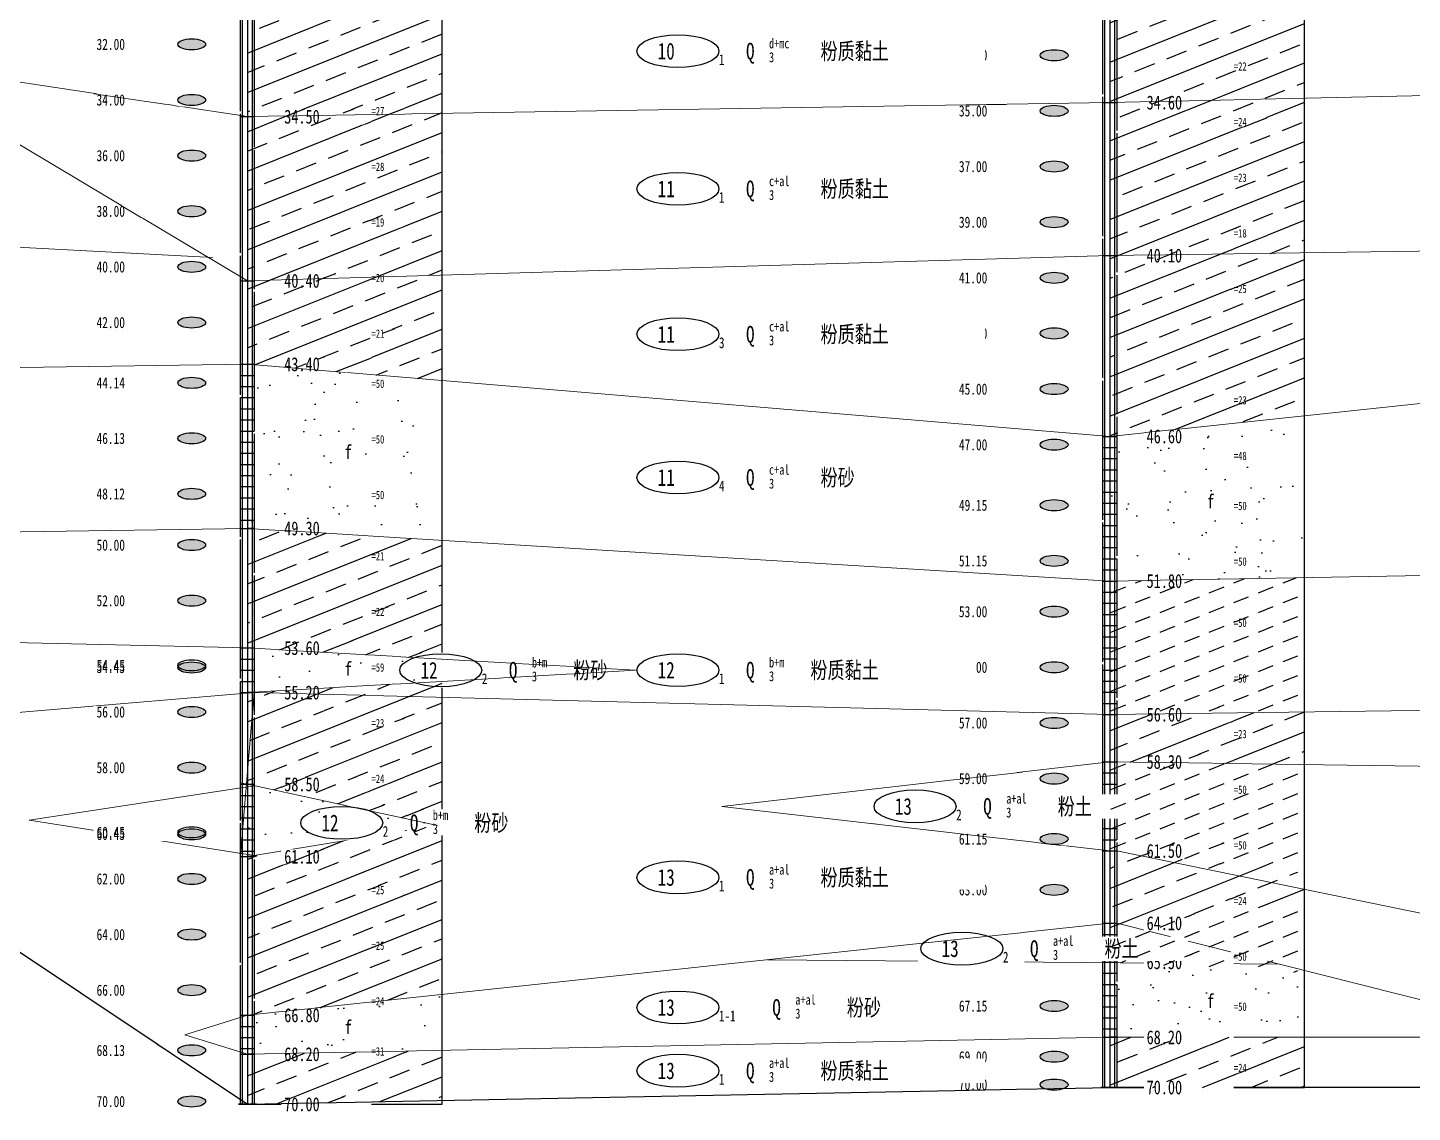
# Model space of a CAD drawing. Header units: millimetres. Extents: x 946 to 3601, y 223 to 2569.
# Drawn here: x 1884.39 to 1934.16, y 526.51 to 565.49 of the extents above; entities that cross this region are included whole.
import ezdxf

# ---------------------------------------------------------------- set-up
doc = ezdxf.new("R2010")
doc.units = ezdxf.units.MM
doc.linetypes.add('sx', pattern=[10, 5, 0, 5, 0])
for name, color, linetype in [('dz-temp', 4, 'Continuous'), ('GiCAD_PouMian', 7, 'Continuous'), ('GICAD_QUYANG', 7, 'Continuous'), ('地质-地层符号', 3, 'Continuous'), ('地质-填充花纹', 8, 'Continuous'), ('地质-标贯', 7, 'Continuous'), ('地质-钻孔', 7, 'Continuous')]:
    doc.layers.add(name, color=color, linetype=linetype)
doc.layers.add('地质-地层线', color=7, linetype='Continuous', lineweight=15)
doc.layers.add('地质-文字', color=7, linetype='Continuous', lineweight=15)
doc.styles.add('LZ_FONTS_FS', font='', dxfattribs={"width": 0.7})
doc.styles.add('叠加符号', font='', dxfattribs={"width": 0.7, "height": 2.5})
doc.styles.add('地层编号', font='', dxfattribs={"width": 0.7, "height": 3})
doc.styles.add('层底标注', font='', dxfattribs={"width": 0.7, "height": 2.5})
doc.styles.add('岩土名称', font='', dxfattribs={"width": 0.7, "height": 3})
doc.styles.add('时代', font='', dxfattribs={"width": 0.7, "height": 3})
doc.styles.add('标贯动探', font='', dxfattribs={"width": 0.7, "height": 1.5})
doc.styles.get('LZ_FONTS_FS').set_extended_font_data('仿宋_GB2312')
doc.styles.get('叠加符号').set_extended_font_data('仿宋_GB2312')
doc.styles.get('地层编号').set_extended_font_data('仿宋_GB2312')
doc.styles.get('层底标注').set_extended_font_data('仿宋_GB2312')
doc.styles.get('岩土名称').set_extended_font_data('仿宋_GB2312')
doc.styles.get('时代').set_extended_font_data('仿宋_GB2312')
doc.styles.get('标贯动探').set_extended_font_data('仿宋_GB2312')
pattern_1 = [(21.80141, (0, 0), (-1.7677652, 0.7071061), []), (21.80141, (1.75, 0), (-1.7677652, 0.7071061), [0.76157655, -0.47598506])]
pattern_2 = [(17.062863, (0, 0), (2.79036967, 1.248899855), [-5.9751498, 0, -4.4813624, 0, -4.4813624, 0]), (3.01447, (0, 0), (7.2145321, 1.8094251), [-2.978456, 0, -7.7439854, 0, -1.7870735, 0]), (345.966575, (-5.3654, 0), (11.07338644, -1.5019982), [-1.573447, 0, -6.293788, 0, -7.3427527, 0]), (17.06286, (0, 0), (-2.941879, 3.021541), [-3.983433, 0, -4.9792915, 0, -4.481362, 0]), (3.01447, (0, 0), (4.858372, 4.093388), [-3.574147, 0, -5.3612206, 0, -1.7870735, 0]), (345.7037, (-5.3654, 0), (5.2409553, 1.250378), [-2.088827, 0, -6.788688, 0, -10.444135, 0]), (339.87047, (-5.3654, 0), (6.9800505, 1.196567), [-0.9422907, 0, -3.769163, 0, -3.769163, 0]), (17.06286, (0, 0), (6.5425438, 3.7545058), [-1.4937875, 0, -1.4937875, 0, -4.4813624, 0]), (3.01447, (0, 0), (2.716851, 3.980613), [-3.574147, 0, -7.743985, 0, -1.7870735, 0]), (345.7037, (-5.3654, 0), (15.682466, 1.374167), [-6.266481, 0, -2.611034, 0, -2.611034, 0]), (339.87047, (-5.3654, 0), (230427.237503, -84451.983463), [-1.187286, 0, -9.894053, 0, -0.942291, 0])]
pattern_3 = [(21.80141, (0, 0), (-0.88388348, 0.3535534), [0.57118298, -0.38078866])]

# ---------------------------------------------------------------- blocks, each defined once
blk = doc.blocks.new('WipeoutBlock')
at = {"color": 7}
blk.add_wipeout([(0, 0), (0, 1), (1, 1), (1, 0)], dxfattribs=at)
blk = doc.blocks.new('gkqy_yuan.dwg不标1')
at = {"layer": 'GiCAD_PouMian'}
h = blk.add_hatch(color=7, dxfattribs=at)
edge = h.paths.add_edge_path()
edge.add_arc((0, 0), 1, 0, 360)
at = {"layer": 'GICAD_QUYANG', "color": 7}
blk.add_circle((0, 0), 1, dxfattribs=at)
blk = doc.blocks.new('gkqy_rao.dwg不标1')
at = {"layer": 'GICAD_QUYANG', "color": 7}
blk.add_circle((0, 0), 1, dxfattribs=at)

msp = doc.modelspace()

# ---------------------------------------------------------------- linework, layer by layer
at = {"layer": 'dz-temp', "color": 7, "linetype": 'Continuous'}
for p, q in [((1892.288, 598.834), (1892.288, 526.796)), ((1899.288, 526.796), (1899.288, 598.834)), ((1923.288, 598.834), (1923.288, 527.403)), ((1930.288, 527.403), (1930.288, 598.834)), ((1923.288, 527.403), (1930.288, 527.403)), ((1892.288, 526.796), (1899.288, 526.796))]:
    msp.add_line(p, q, dxfattribs=at)
at = {"layer": 'dz-temp', "color": 7}
msp.add_line((1935.788, 527.403), (1923.288, 527.403), dxfattribs=at)
at = {"layer": '地质-地层线', "color": 7}
for p, q in [((1874.288, 543.625), (1892.288, 543.196)), ((1874.038, 540.042), (1892.538, 541.596)), ((1892.038, 535.756), (1892.538, 541.596)), ((1892.038, 541.545), (1892.288, 541.596)), ((1892.538, 538.242), (1884.445, 537.003)), ((1892.288, 538.296), (1892.038, 538.347)), ((1884.445, 537.003), (1892.538, 535.737)), ((1892.538, 535.737), (1899.119, 536.821)), ((1923.538, 533.303), (1936.056, 530.144)), ((1910.983, 531.99), (1929.387, 531.827)), ((1890.044, 529.296), (1892.288, 529.996)), ((1935.788, 529.203), (1923.288, 529.203))]:
    msp.add_line(p, q, dxfattribs=at)
at = {"layer": '地质-钻孔', "color": 7, "linetype": 'sx'}
for p, q in [((1923.038, 527.403), (1923.038, 597.403)), ((1923.538, 597.403), (1923.538, 527.403)), ((1892.038, 526.796), (1892.038, 596.796)), ((1892.538, 596.796), (1892.538, 526.796)), ((1923.613, 527.403), (1922.963, 527.403)), ((1922.963, 527.403), (1923.038, 527.403)), ((1923.538, 527.403), (1923.613, 527.403)), ((1892.613, 526.796), (1891.963, 526.796)), ((1891.963, 526.796), (1892.038, 526.796)), ((1892.538, 526.796), (1892.613, 526.796))]:
    msp.add_line(p, q, dxfattribs=at)
at = {"layer": '地质-钻孔', "color": 7, "linetype": 'Continuous'}
for p, q in [((1923.114, 527.403), (1923.114, 597.433)), ((1923.463, 597.433), (1923.463, 527.403)), ((1892.114, 526.796), (1892.114, 596.826)), ((1892.463, 596.826), (1892.463, 526.796)), ((1923.038, 562.803), (1923.538, 562.803)), ((1923.038, 562.803), (1923.538, 562.803)), ((1892.038, 562.296), (1892.538, 562.296)), ((1892.038, 562.296), (1892.538, 562.296)), ((1923.038, 557.303), (1923.538, 557.303)), ((1923.038, 557.303), (1923.538, 557.303)), ((1892.038, 556.396), (1892.538, 556.396)), ((1892.038, 556.396), (1892.538, 556.396)), ((1892.038, 553.396), (1892.538, 553.396)), ((1892.038, 553.396), (1892.538, 553.396)), ((1892.038, 553.396), (1892.538, 553.396)), ((1892.038, 552.996), (1892.538, 552.996)), ((1892.038, 552.596), (1892.538, 552.596)), ((1892.038, 552.196), (1892.538, 552.196)), ((1892.038, 551.796), (1892.538, 551.796)), ((1892.038, 551.396), (1892.538, 551.396)), ((1892.038, 550.996), (1892.538, 550.996)), ((1892.038, 550.596), (1892.538, 550.596)), ((1923.038, 550.803), (1923.538, 550.803)), ((1923.038, 550.803), (1923.538, 550.803)), ((1923.038, 550.803), (1923.538, 550.803)), ((1892.038, 550.196), (1892.538, 550.196)), ((1923.038, 550.403), (1923.538, 550.403)), ((1923.038, 550.003), (1923.538, 550.003)), ((1892.038, 549.796), (1892.538, 549.796)), ((1923.038, 549.603), (1923.538, 549.603)), ((1892.038, 549.396), (1892.538, 549.396)), ((1892.038, 548.996), (1892.538, 548.996)), ((1923.038, 549.203), (1923.538, 549.203)), ((1892.038, 548.596), (1892.538, 548.596)), ((1923.038, 548.803), (1923.538, 548.803)), ((1892.038, 548.196), (1892.538, 548.196)), ((1923.038, 548.403), (1923.538, 548.403)), ((1923.038, 548.003), (1923.538, 548.003)), ((1892.038, 547.796), (1892.538, 547.796)), ((1923.038, 547.603), (1923.538, 547.603)), ((1892.038, 547.496), (1892.538, 547.496)), ((1892.038, 547.496), (1892.538, 547.496)), ((1892.038, 547.496), (1892.538, 547.496)), ((1892.538, 547.496), (1892.288, 547.496)), ((1892.288, 547.496), (1892.288, 543.196)), ((1923.038, 547.203), (1923.538, 547.203)), ((1923.038, 546.803), (1923.538, 546.803)), ((1923.038, 546.403), (1923.538, 546.403)), ((1923.038, 546.003), (1923.538, 546.003)), ((1923.038, 545.603), (1923.538, 545.603)), ((1923.038, 545.603), (1923.538, 545.603)), ((1923.038, 545.603), (1923.538, 545.603)), ((1923.038, 545.203), (1923.538, 545.203)), ((1923.038, 544.803), (1923.538, 544.803)), ((1923.038, 544.403), (1923.538, 544.403)), ((1923.038, 544.003), (1923.538, 544.003)), ((1923.038, 543.603), (1923.538, 543.603)), ((1892.038, 543.196), (1892.538, 543.196)), ((1892.038, 543.196), (1892.538, 543.196)), ((1892.038, 543.196), (1892.538, 543.196)), ((1923.038, 543.203), (1923.538, 543.203)), ((1892.038, 542.796), (1892.538, 542.796)), ((1923.038, 542.803), (1923.538, 542.803)), ((1892.038, 542.396), (1892.538, 542.396)), ((1923.038, 542.403), (1923.538, 542.403)), ((1892.038, 541.996), (1892.538, 541.996)), ((1892.038, 541.596), (1892.538, 541.596)), ((1892.038, 541.596), (1892.538, 541.596)), ((1892.038, 541.596), (1892.538, 541.596)), ((1892.538, 541.596), (1892.288, 541.596)), ((1892.288, 541.596), (1892.288, 538.296)), ((1923.038, 542.003), (1923.538, 542.003)), ((1923.038, 541.603), (1923.538, 541.603)), ((1923.038, 541.203), (1923.538, 541.203)), ((1923.038, 540.803), (1923.538, 540.803)), ((1923.038, 540.803), (1923.538, 540.803)), ((1923.038, 539.103), (1923.538, 539.103)), ((1923.038, 539.103), (1923.538, 539.103)), ((1923.038, 539.103), (1923.538, 539.103)), ((1923.038, 538.703), (1923.538, 538.703)), ((1892.038, 538.296), (1892.538, 538.296)), ((1892.038, 538.296), (1892.538, 538.296)), ((1892.038, 538.296), (1892.538, 538.296)), ((1923.038, 538.303), (1923.538, 538.303)), ((1892.038, 537.896), (1892.538, 537.896)), ((1923.038, 537.903), (1923.538, 537.903)), ((1892.038, 537.496), (1892.538, 537.496)), ((1892.038, 537.096), (1892.538, 537.096)), ((1923.038, 537.503), (1923.538, 537.503)), ((1923.038, 537.103), (1923.538, 537.103)), ((1892.038, 536.696), (1892.538, 536.696)), ((1923.038, 536.703), (1923.538, 536.703)), ((1892.038, 536.296), (1892.538, 536.296)), ((1923.038, 536.303), (1923.538, 536.303)), ((1892.038, 535.896), (1892.538, 535.896)), ((1892.038, 535.696), (1892.538, 535.696)), ((1892.038, 535.696), (1892.538, 535.696)), ((1892.038, 535.696), (1892.538, 535.696)), ((1892.538, 535.696), (1892.288, 535.696)), ((1892.288, 535.696), (1892.288, 529.996)), ((1923.038, 535.903), (1923.538, 535.903)), ((1923.038, 535.903), (1923.538, 535.903)), ((1923.038, 533.303), (1923.538, 533.303)), ((1923.038, 533.303), (1923.538, 533.303)), ((1923.038, 533.303), (1923.538, 533.303)), ((1923.038, 532.903), (1923.538, 532.903)), ((1923.038, 532.503), (1923.538, 532.503)), ((1923.038, 532.103), (1923.538, 532.103)), ((1923.038, 531.903), (1923.538, 531.903)), ((1923.038, 531.903), (1923.538, 531.903)), ((1923.038, 531.903), (1923.538, 531.903)), ((1923.038, 531.503), (1923.538, 531.503)), ((1923.038, 531.103), (1923.538, 531.103)), ((1923.038, 530.703), (1923.538, 530.703)), ((1923.038, 530.303), (1923.538, 530.303)), ((1892.038, 529.996), (1892.538, 529.996)), ((1892.038, 529.996), (1892.538, 529.996)), ((1892.038, 529.996), (1892.538, 529.996)), ((1892.038, 529.596), (1892.538, 529.596)), ((1923.038, 529.903), (1923.538, 529.903)), ((1892.038, 529.196), (1892.538, 529.196)), ((1923.038, 529.503), (1923.538, 529.503)), ((1923.038, 529.203), (1923.538, 529.203)), ((1923.038, 529.203), (1923.538, 529.203)), ((1923.038, 529.203), (1923.538, 529.203)), ((1923.538, 529.203), (1923.288, 529.203)), ((1923.288, 529.203), (1923.288, 527.403)), ((1892.038, 528.796), (1892.538, 528.796)), ((1892.038, 528.596), (1892.538, 528.596)), ((1892.038, 528.596), (1892.538, 528.596)), ((1892.038, 528.596), (1892.538, 528.596)), ((1892.538, 528.596), (1892.288, 528.596)), ((1892.288, 528.596), (1892.288, 526.796)), ((1923.038, 527.403), (1923.538, 527.403)), ((1923.463, 527.403), (1923.114, 527.403)), ((1892.038, 526.796), (1892.538, 526.796)), ((1892.463, 526.796), (1892.114, 526.796))]:
    msp.add_line(p, q, dxfattribs=at)

# ---------------------------------------------------------------- block references
at = {"linetype": 'Continuous'}
for p, xscale, yscale in [((1886.766, 564.656), 2.621621580381725, 0.4605405405405509), ((1889.688, 564.656, 0), 1.200000009999894, 0.4800000039999577), ((1906.188, 564.019), 3.827567547823446, 1.261189183291645), ((1917.766, 564.263), 2.621621580381725, 0.4605405405405509), ((1920.688, 564.263, 0), 1.200000009999894, 0.4800000039999577), ((1927.651, 563.913), 1.289729711171685, 0.3589189189189528), ((1886.766, 562.656), 2.621621580381725, 0.4605405405405509), ((1889.688, 562.656, 0), 1.200000009999894, 0.4800000039999577), ((1896.651, 562.306), 1.289729711171685, 0.3589189189189528), ((1917.766, 562.263), 2.621621580381725, 0.4605405405405509), ((1920.688, 562.263, 0), 1.200000009999894, 0.4800000039999577), ((1927.651, 561.913), 1.289729711171685, 0.3589189189189528), ((1886.766, 560.656), 2.621621580381725, 0.4605405405405509), ((1889.688, 560.656, 0), 1.200000009999894, 0.4800000039999577), ((1896.651, 560.306), 1.289729711171685, 0.3654054054054359), ((1917.766, 560.263), 2.621621580381725, 0.4605405405405509), ((1920.688, 560.263, 0), 1.200000009999894, 0.4800000039999577), ((1906.188, 559.069), 3.827567547823446, 1.261189183291645), ((1927.651, 559.913), 1.289729711171685, 0.3654054054054359), ((1886.766, 558.656), 2.621621580381725, 0.4605405405405509), ((1889.688, 558.656, 0), 1.200000009999894, 0.4800000039999577), ((1896.651, 558.306), 1.289729711171685, 0.3654054054054359), ((1917.766, 558.263), 2.621621580381725, 0.4605405405405509), ((1920.688, 558.263, 0), 1.200000009999894, 0.4800000039999577), ((1927.651, 557.913), 1.289729711171685, 0.3654054054054359), ((1924.513, 557.013), 3.227026975477156, 0.5556756756756659), ((1886.766, 556.656), 2.621621580381725, 0.4605405405405509), ((1889.688, 556.656, 0), 1.200000009999894, 0.4800000039999577), ((1896.651, 556.306), 1.289729711171685, 0.3654054054054359), ((1917.766, 556.263), 2.621621580381725, 0.4605405405405509), ((1920.688, 556.263, 0), 1.200000009999894, 0.4800000039999577), ((1927.651, 555.913), 1.289729711171685, 0.3589189189189528), ((1886.766, 554.656), 2.621621580381725, 0.4605405405405509), ((1889.688, 554.656, 0), 1.200000009999894, 0.4800000039999577), ((1906.188, 553.844), 3.827567547823446, 1.261189183291645), ((1896.651, 554.306), 1.289729711171685, 0.3589189189189528), ((1917.766, 554.263), 2.621621580381725, 0.4605405405405509), ((1920.688, 554.263, 0), 1.200000009999894, 0.4800000039999577), ((1886.766, 552.486), 2.621621580381725, 0.4518918918919371), ((1889.688, 552.486, 0), 1.200000009999894, 0.4800000039999577), ((1896.651, 552.506), 1.289729711171685, 0.3654054054054359), ((1917.766, 552.263), 2.621621580381725, 0.4605405405405509), ((1920.688, 552.263, 0), 1.200000009999894, 0.4800000039999577), ((1927.651, 551.913), 1.289729711171685, 0.3654054054054359), ((1886.766, 550.491), 2.621621580381725, 0.4605405405405509), ((1889.688, 550.491, 0), 1.200000009999894, 0.4800000039999577), ((1896.651, 550.506), 1.289729711171685, 0.3654054054054359), ((1917.766, 550.263), 2.621621580381725, 0.4605405405405509), ((1920.688, 550.263, 0), 1.200000009999894, 0.4800000039999577), ((1927.651, 549.913), 1.289729711171685, 0.3654054054054359), ((1906.188, 548.694), 3.827567547823446, 1.261189183291645), ((1912.793, 548.881), 3.105945896457979, 0.8810810810811565), ((1886.766, 548.496), 2.621621580381725, 0.4605405405405509), ((1889.688, 548.496, 0), 1.200000009999894, 0.4800000039999577), ((1896.651, 548.506), 1.289729711171685, 0.3654054054054359), ((1917.766, 548.088), 2.621621580381725, 0.4605405405405509), ((1920.688, 548.088, 0), 1.200000009999894, 0.4800000039999577), ((1927.651, 548.113), 1.289729711171685, 0.3654054054054359), ((1893.513, 547.206), 3.227026975477156, 0.5556756756756659), ((1886.766, 546.656), 2.621621580381725, 0.4605405405405509), ((1889.688, 546.656, 0), 1.200000009999894, 0.4800000039999577), ((1896.651, 546.306), 1.289729711171685, 0.3589189189189528), ((1917.766, 546.088), 2.621621580381725, 0.4518918918919371), ((1920.688, 546.088, 0), 1.200000009999894, 0.4800000039999577), ((1927.651, 546.113), 1.289729711171685, 0.3654054054054359), ((1886.766, 544.656), 2.621621580381725, 0.4605405405405509), ((1889.688, 544.656, 0), 1.200000009999894, 0.4800000039999577), ((1896.651, 544.306), 1.289729711171685, 0.3589189189189528), ((1917.766, 544.263), 2.621621580381725, 0.4605405405405509), ((1920.688, 544.263, 0), 1.200000009999894, 0.4800000039999577), ((1927.651, 543.913), 1.289729711171685, 0.3654054054054359), ((1886.766, 542.256), 2.621621580381725, 0.4518918918919371), ((1889.688, 542.256, 0), 1.200000009999894, 0.4800000039999577), ((1896.651, 542.306), 1.289729711171685, 0.3654054054054359), ((1917.766, 542.263), 2.621621580381725, 0.4605405405405509), ((1920.688, 542.263, 0), 1.200000009999894, 0.4800000039999577), ((1927.651, 541.913), 1.289729711171685, 0.3654054054054359), ((1893.513, 541.306), 3.227026975477156, 0.5556756756756659), ((1896.651, 540.306), 1.289729711171685, 0.3654054054054359), ((1917.766, 540.263), 2.621621580381725, 0.4605405405405509), ((1920.688, 540.263, 0), 1.200000009999894, 0.4800000039999577), ((1927.651, 539.913), 1.289729711171685, 0.3654054054054359), ((1886.766, 538.656), 2.621621580381725, 0.4605405405405509), ((1889.688, 538.656, 0), 1.200000009999894, 0.4800000039999577), ((1924.513, 538.813), 3.227026975477156, 0.5556756756756659), ((1896.651, 538.306), 1.289729711171685, 0.3589189189189528), ((1917.766, 538.263), 2.621621580381725, 0.4605405405405509), ((1920.688, 538.263, 0), 1.200000009999894, 0.4800000039999577), ((1927.651, 537.913), 1.289729711171685, 0.3654054054054359), ((1920.688, 536.088, 0), 1.200000009999894, 0.4800000039999577), ((1917.766, 536.088), 2.621621580381725, 0.4605405405405509), ((1927.651, 535.913), 1.289729711171685, 0.3654054054054359), ((1906.188, 534.319), 3.827567547823446, 1.261189183291645), ((1886.766, 534.656), 2.621621580381725, 0.4605405405405509), ((1889.688, 534.656, 0), 1.200000009999894, 0.4800000039999577), ((1896.651, 534.306), 1.289729711171685, 0.3589189189189528), ((1917.766, 534.263), 2.621621580381725, 0.4605405405405509), ((1920.688, 534.263, 0), 1.200000009999894, 0.4800000039999577), ((1927.651, 533.913), 1.289729711171685, 0.3589189189189528), ((1886.766, 532.656), 2.621621580381725, 0.4605405405405509), ((1889.688, 532.656, 0), 1.200000009999894, 0.4800000039999577), ((1896.651, 532.306), 1.289729711171685, 0.3589189189189528), ((1917.766, 532.263), 2.621621580381725, 0.4605405405405509), ((1920.688, 532.263, 0), 1.200000009999894, 0.4800000039999577), ((1886.766, 530.656), 2.621621580381725, 0.4605405405405509), ((1889.688, 530.656, 0), 1.200000009999894, 0.4800000039999577), ((1896.651, 530.306), 1.289729711171685, 0.3589189189189528), ((1906.188, 529.644), 5.176756737012693, 1.261189183291645), ((1913.737, 529.831), 3.105945896457979, 0.8810810810811565), ((1917.766, 530.088), 2.621621580381725, 0.4605405405405509), ((1920.688, 530.088, 0), 1.200000009999894, 0.4800000039999577), ((1886.766, 528.491), 2.621621580381725, 0.4605405405405509), ((1889.688, 528.491, 0), 1.200000009999894, 0.4800000039999577), ((1896.651, 528.506), 1.289729711171685, 0.3654054054054359), ((1906.188, 527.369), 3.827567547823446, 1.261189183291645), ((1917.766, 528.263), 2.621621580381725, 0.4605405405405509), ((1920.688, 528.263, 0), 1.200000009999894, 0.4800000039999577), ((1927.651, 527.913), 1.289729711171685, 0.3589189189189528), ((1917.766, 527.263), 2.621621580381725, 0.4605405405405509), ((1920.688, 527.263, 0), 1.200000009999894, 0.4800000039999577), ((1886.766, 526.656), 2.621621580381725, 0.4605405405405509), ((1889.688, 526.656, 0), 1.200000009999894, 0.4800000039999577)]:
    msp.add_blockref('WipeoutBlock', p, dxfattribs=dict(at, xscale=xscale, yscale=yscale))

# ---------------------------------------------------------------- next in the draw order: linework, layer by layer
at = {"layer": '地质-地层符号', "color": 7, "linetype": 'Continuous'}
for centre in [(1907.765, 564.65), (1907.765, 559.7), (1907.765, 554.475), (1907.765, 549.325), (1907.765, 534.95), (1907.765, 530.275), (1907.765, 528)]:
    msp.add_ellipse(centre, major_axis=(-1.476, 0), ratio=0.4, dxfattribs=at)
at = {"layer": '地质-地层线', "color": 7}
for p, q in [((1874.288, 565.025), (1892.288, 562.296)), ((1879.05, 564.303), (1892.288, 556.396)), ((1874.288, 558.125), (1891.049, 557.232)), ((1923.288, 557.303), (1948.288, 557.645)), ((1874.288, 547.225), (1892.288, 547.496)), ((1892.288, 547.496), (1923.288, 545.603)), ((1923.288, 539.103), (1948.288, 538.745))]:
    msp.add_line(p, q, dxfattribs=at)

# ---------------------------------------------------------------- next in the draw order: block references
at = {"color": 7, "linetype": 'Continuous', "xscale": 0.5, "yscale": 0.2}
for p in [(1890.288, 564.896), (1921.288, 564.503), (1890.288, 562.896), (1921.288, 562.503), (1890.288, 560.896), (1921.288, 560.503), (1890.288, 558.896), (1921.288, 558.503), (1890.288, 556.896), (1921.288, 556.503), (1890.288, 554.896), (1921.288, 554.503), (1921.288, 552.503), (1921.288, 550.503), (1921.288, 548.328), (1890.288, 546.896), (1921.288, 546.328), (1890.288, 544.896), (1921.288, 544.503), (1921.288, 542.503), (1921.288, 540.503), (1890.288, 538.896), (1921.288, 538.503), (1921.288, 536.328), (1890.288, 534.896), (1921.288, 534.503), (1890.288, 532.896), (1921.288, 532.503), (1890.288, 530.896), (1921.288, 530.328), (1921.288, 528.503), (1921.288, 527.503), (1890.288, 526.896)]:
    msp.add_blockref('gkqy_yuan.dwg不标1', p, dxfattribs=at)
at = {"linetype": 'Continuous'}
for p, xscale, yscale in [((1910.113, 564.206), 2.421340504414457, 0.9262702702702701), ((1924.513, 562.513), 3.227026975477156, 0.5556756756756659), ((1893.513, 562.006), 3.227026975477156, 0.5556756756756659), ((1910.113, 559.256), 2.421340504414457, 0.918486486486545), ((1893.513, 556.106), 3.227026975477156, 0.5556756756756659), ((1910.113, 554.031), 2.421340504414457, 0.918486486486545), ((1893.513, 553.106), 3.227026975477156, 0.5556756756756659), ((1886.766, 552.486), 2.621621580381725, 0.4518918918919371), ((1889.688, 552.486, 0), 1.200000009999894, 0.4800000039999577), ((1924.513, 550.513), 3.227026975477156, 0.5556756756756659), ((1886.766, 550.491), 2.621621580381725, 0.4605405405405509), ((1889.688, 550.491, 0), 1.200000009999894, 0.4800000039999577), ((1895.688, 549.953), 1.064864864864785, 0.5448648648648304), ((1910.113, 548.881), 2.421340504414457, 0.918486486486545), ((1886.766, 548.496), 2.621621580381725, 0.4605405405405509), ((1889.688, 548.496, 0), 1.200000009999894, 0.4800000039999577), ((1926.688, 548.179), 1.064864864864785, 0.5448648648648304), ((1924.513, 545.313), 3.227026975477156, 0.5556756756756659), ((1893.513, 542.906), 3.227026975477156, 0.5556756756756659), ((1897.663, 541.766), 3.827567547823446, 1.261189183291645), ((1886.766, 542.331), 2.621621580381725, 0.4518918918919371), ((1889.688, 542.331, 0), 1.200000009999894, 0.4800000039999577), ((1886.766, 540.656), 2.621621580381725, 0.4605405405405509), ((1889.688, 540.656, 0), 1.200000009999894, 0.4800000039999577), ((1924.513, 540.513), 3.227026975477156, 0.5556756756756659), ((1893.513, 538.006), 3.227026975477156, 0.5556756756756659), ((1921.318, 537.059), 3.105945896457979, 0.8778378378378694), ((1894.465, 536.698), 1.064864864864785, 0.5448648648648304), ((1886.766, 536.256), 2.621621580381725, 0.4605405405405509), ((1889.688, 536.256, 0), 1.200000009999894, 0.4800000039999577), ((1896.651, 536.306), 1.289729711171685, 0.3654054054054359), ((1924.513, 535.613), 3.227026975477156, 0.5556756756756659), ((1893.513, 535.406), 3.227026975477156, 0.5556756756756659), ((1910.113, 534.506), 2.421340504414457, 0.918486486486545), ((1924.513, 533.013), 3.227026975477156, 0.5556756756756659), ((1927.651, 531.913), 1.289729711171685, 0.3654054054054359), ((1911.058, 529.831), 2.421340504414457, 0.918486486486545), ((1893.513, 529.706), 3.227026975477156, 0.5556756756756659), ((1927.651, 530.113), 1.289729711171685, 0.3654054054054359), ((1924.513, 528.913), 3.227026975477156, 0.5556756756756659), ((1886.766, 528.491), 2.621621580381725, 0.4605405405405509), ((1889.688, 528.491, 0), 1.200000009999894, 0.4800000039999577), ((1893.513, 528.306), 3.227026975477156, 0.5556756756756659), ((1910.113, 527.556), 2.421340504414457, 0.918486486486545), ((1924.513, 527.113), 3.227026975477156, 0.5556756756756659), ((1893.513, 526.506), 3.227026975477156, 0.5556756756756659)]:
    msp.add_blockref('WipeoutBlock', p, dxfattribs=dict(at, xscale=xscale, yscale=yscale))

# ---------------------------------------------------------------- next in the draw order: texts
at = {"color": 7, "linetype": 'Continuous', "style": 'LZ_FONTS_FS', "width": 0.75}
for s, p in [('32.00', (1886.866, 564.696)), ('33.00', (1917.866, 564.303)), ('34.00', (1886.866, 562.696)), ('35.00', (1917.866, 562.303)), ('36.00', (1886.866, 560.696)), ('37.00', (1917.866, 560.303)), ('38.00', (1886.866, 558.696)), ('39.00', (1917.866, 558.303)), ('40.00', (1886.866, 556.696)), ('41.00', (1917.866, 556.303)), ('42.00', (1886.866, 554.696)), ('43.00', (1917.866, 554.303)), ('45.00', (1917.866, 552.303)), ('47.00', (1917.866, 550.303)), ('49.15', (1917.866, 548.128)), ('50.00', (1886.866, 546.696)), ('51.15', (1917.866, 546.128)), ('52.00', (1886.866, 544.696)), ('53.00', (1917.866, 544.303)), ('55.00', (1917.866, 542.303)), ('57.00', (1917.866, 540.303)), ('58.00', (1886.866, 538.696)), ('59.00', (1917.866, 538.303)), ('61.15', (1917.866, 536.128)), ('62.00', (1886.866, 534.696)), ('63.00', (1917.866, 534.303)), ('64.00', (1886.866, 532.696)), ('65.00', (1917.866, 532.303)), ('66.00', (1886.866, 530.696)), ('67.15', (1917.866, 530.128)), ('69.00', (1917.866, 528.303)), ('70.00', (1917.866, 527.303)), ('70.00', (1886.866, 526.696))]:
    msp.add_text(s, height=0.4, dxfattribs=at).set_placement(p)
at = {"layer": '地质-地层符号', "color": 7, "linetype": 'Continuous', "width": 0.75}
for s, height, style, p in [('10', 0.6, '地层编号', (1907.038, 564.35)), ('1', 0.39, '地层编号', (1909.241, 564.15)), ('11', 0.6, '地层编号', (1907.038, 559.4)), ('1', 0.39, '地层编号', (1909.241, 559.2)), ('11', 0.6, '地层编号', (1907.038, 554.175)), ('3', 0.39, '地层编号', (1909.241, 553.975)), ('11', 0.6, '地层编号', (1907.038, 549.025)), ('粉砂', 0.6, '岩土名称', (1912.893, 549.025)), ('4', 0.39, '地层编号', (1909.241, 548.825)), ('13', 0.6, '地层编号', (1907.038, 534.65)), ('1', 0.39, '地层编号', (1909.241, 534.45)), ('粉砂', 0.6, '岩土名称', (1913.837, 529.975)), ('13', 0.6, '地层编号', (1907.038, 529.975)), ('1-1', 0.39, '地层编号', (1909.241, 529.775)), ('13', 0.6, '地层编号', (1907.038, 527.7)), ('1', 0.39, '地层编号', (1909.241, 527.5))]:
    msp.add_text(s, height=height, dxfattribs=dict(at, style=style)).set_placement(p)
at = {"layer": '地质-文字', "color": 7, "linetype": 'Continuous', "style": '层底标注', "width": 0.75}
for s, p in [('40.10', (1924.613, 557.053)), ('49.30', (1893.613, 547.246)), ('55.20', (1893.613, 541.346)), ('58.30', (1924.613, 538.853))]:
    msp.add_text(s, height=0.5, dxfattribs=at).set_placement(p)
at = {"layer": '地质-标贯', "color": 7, "linetype": 'Continuous', "style": '标贯动探', "width": 0.75}
for s, p in [('=22', (1927.751, 563.953)), ('=24', (1927.751, 561.953)), ('=28', (1896.751, 560.346)), ('=23', (1927.751, 559.953)), ('=19', (1896.751, 558.346)), ('=18', (1927.751, 557.953)), ('=25', (1927.751, 555.953)), ('=21', (1896.751, 554.346)), ('=50', (1896.751, 552.546)), ('=23', (1927.751, 551.953)), ('=48', (1927.751, 549.953)), ('=50', (1896.751, 548.546)), ('=21', (1896.751, 546.346)), ('=50', (1927.751, 546.153)), ('=22', (1896.751, 544.346)), ('=50', (1927.751, 543.953)), ('=50', (1927.751, 541.953)), ('=23', (1896.751, 540.346)), ('=23', (1927.751, 539.953)), ('=50', (1927.751, 537.953)), ('=25', (1896.751, 534.346)), ('=24', (1927.751, 533.953)), ('=25', (1896.751, 532.346)), ('=24', (1927.751, 527.953))]:
    msp.add_text(s, height=0.3, dxfattribs=at).set_placement(p)

# ---------------------------------------------------------------- next in the draw order: hatches: boundary and pattern name
at = {"layer": '地质-填充花纹', "linetype": 'Continuous'}
h = msp.add_hatch(dxfattribs=at)
h.set_pattern_fill('GLYNT', color=256, scale=0.25, style=0, pattern_type=2)
h.set_pattern_definition(pattern_1)
h.paths.add_polyline_path([(1930.288, 562.955), (1923.288, 562.803), (1923.288, 567.503), (1930.288, 567.543)])
h = msp.add_hatch(dxfattribs=at)
h.set_pattern_fill('GLYNT', color=256, scale=0.25, style=0, pattern_type=2)
h.set_pattern_definition(pattern_1)
h.paths.add_polyline_path([(1899.288, 562.411), (1892.288, 562.296), (1892.288, 565.996), (1899.288, 566.336)])
h = msp.add_hatch(dxfattribs=at)
h.set_pattern_fill('GLYNT', color=256, scale=0.25, style=0, pattern_type=2)
h.set_pattern_definition(pattern_1)
h.paths.add_polyline_path([(1930.288, 557.399), (1923.288, 557.303), (1923.288, 562.803), (1930.288, 562.955)])
h = msp.add_hatch(dxfattribs=at)
h.set_pattern_fill('GLYNT', color=256, scale=0.25, style=0, pattern_type=2)
h.set_pattern_definition(pattern_1)
h.paths.add_polyline_path([(1899.288, 556.601), (1892.288, 556.396), (1892.288, 562.296), (1899.288, 562.411)])
h = msp.add_hatch(dxfattribs=at)
h.set_pattern_fill('GLYNT', color=256, scale=0.25, style=0, pattern_type=2)
h.set_pattern_definition(pattern_1)
h.paths.add_polyline_path([(1930.288, 551.543), (1923.288, 550.803), (1923.288, 557.303), (1930.288, 557.399)])
h = msp.add_hatch(dxfattribs=at)
h.set_pattern_fill('GLYNT', color=256, scale=0.25, style=0, pattern_type=2)
h.set_pattern_definition(pattern_1)
h.paths.add_polyline_path([(1899.288, 552.811), (1892.288, 553.396), (1892.288, 556.396), (1899.288, 556.601)])
h = msp.add_hatch(dxfattribs=at)
h.set_pattern_fill('GLXS', color=256, scale=0.25, style=0, pattern_type=2)
h.set_pattern_definition(pattern_2)
h.paths.add_polyline_path([(1899.288, 552.811), (1899.288, 547.069), (1892.288, 547.496), (1892.288, 553.396)])
h = msp.add_hatch(dxfattribs=at)
h.set_pattern_fill('GLXS', color=256, scale=0.25, style=0, pattern_type=2)
h.set_pattern_definition(pattern_2)
h.paths.add_polyline_path([(1930.288, 545.727), (1923.288, 545.603), (1923.288, 550.803), (1930.288, 551.543)])
h = msp.add_hatch(dxfattribs=at)
h.set_pattern_fill('GKFT', color=256, scale=0.25, style=0, pattern_type=2)
h.set_pattern_definition(pattern_3)
h.paths.add_polyline_path([(1930.288, 540.899), (1923.288, 540.803), (1923.288, 545.603), (1930.288, 545.727)])
h = msp.add_hatch(dxfattribs=at)
h.set_pattern_fill('GLYNT', color=256, scale=0.25, style=0, pattern_type=2)
h.set_pattern_definition(pattern_1)
h.paths.add_polyline_path([(1930.288, 539.003), (1923.288, 539.103), (1923.288, 540.803), (1930.288, 540.899)])
h = msp.add_hatch(dxfattribs=at)
h.set_pattern_fill('GKFT', color=256, scale=0.25, style=0, pattern_type=2)
h.set_pattern_definition(pattern_3)
h.paths.add_polyline_path([(1930.288, 539.003), (1930.288, 535.094), (1923.288, 535.903), (1923.288, 539.103)])
h = msp.add_hatch(dxfattribs=at)
h.set_pattern_fill('GLYNT', color=256, scale=0.25, style=0, pattern_type=2)
h.set_pattern_definition(pattern_1)
h.paths.add_polyline_path([(1930.288, 535.094), (1930.288, 534.112), (1923.288, 533.303), (1923.288, 535.903)])
h = msp.add_hatch(dxfattribs=at)
h.set_pattern_fill('GLYNT', color=256, scale=0.25, style=0, pattern_type=2)
h.set_pattern_definition(pattern_1)
h.paths.add_polyline_path([(1930.288, 527.403), (1923.288, 527.403), (1923.288, 529.203), (1930.288, 529.203)])
h = msp.add_hatch(dxfattribs=at)
h.set_pattern_fill('GLYNT', color=256, scale=0.25, style=0, pattern_type=2)
h.set_pattern_definition(pattern_1)
h.paths.add_polyline_path([(1899.288, 526.933), (1892.288, 526.796), (1892.288, 528.596), (1899.288, 528.733)])

# ---------------------------------------------------------------- next in the draw order: linework, layer by layer
at = {"layer": 'dz-temp', "color": 7, "linetype": 'Continuous'}
msp.add_line((1883.288, 532.811), (1892.288, 526.796), dxfattribs=at)
at = {"layer": '地质-地层符号', "color": 7, "linetype": 'Continuous'}
msp.add_ellipse((1899.24, 542.396), major_axis=(-1.476, 0), ratio=0.4, dxfattribs=at)
at = {"layer": '地质-地层线', "color": 7}
for p, q in [((1923.288, 562.803), (1948.288, 563.345)), ((1892.288, 562.296), (1923.288, 562.803)), ((1892.288, 556.396), (1923.288, 557.303)), ((1874.288, 553.125), (1892.288, 553.396)), ((1892.288, 553.396), (1923.288, 550.803)), ((1923.288, 550.803), (1948.288, 553.445)), ((1923.288, 545.603), (1948.288, 546.045)), ((1923.288, 540.803), (1948.288, 541.145)), ((1923.538, 535.903), (1934.99, 533.557)), ((1892.288, 528.596), (1890.044, 529.296))]:
    msp.add_line(p, q, dxfattribs=at)

# ---------------------------------------------------------------- next in the draw order: block references
at = {"linetype": 'Continuous'}
for p, xscale, yscale in [((1912.793, 564.206), 6.011891792915958, 0.8778378378378694), ((1912.793, 559.256), 6.011891792915958, 0.8778378378378694), ((1912.793, 554.031), 6.011891792915958, 0.8778378378378694), ((1895.688, 542.156), 1.064864864864785, 0.5448648648648304), ((1901.588, 541.952), 2.072626996839472, 0.9262702702702701), ((1914.713, 536.873), 3.827567547823446, 1.261189183291645), ((1886.766, 536.331), 2.621621580381725, 0.4605405405405509), ((1889.688, 536.331, 0), 1.200000009999894, 0.4800000039999577), ((1912.793, 534.506), 6.011891792915958, 0.8778378378378694), ((1916.395, 531.758), 3.827567547823446, 1.261189183291645), ((1924.513, 531.613), 3.227026975477156, 0.5556756756756659), ((1926.688, 530.218), 1.064864864864785, 0.5448648648648304), ((1895.688, 529.277), 1.064864864864785, 0.5448648648648304), ((1912.793, 527.556), 6.011891792915958, 0.8778378378378694)]:
    msp.add_blockref('WipeoutBlock', p, dxfattribs=dict(at, xscale=xscale, yscale=yscale))
at = {"color": 7, "linetype": 'Continuous', "xscale": 0.5, "yscale": 0.2}
for name, p in [('gkqy_rao.dwg不标1', (1890.288, 552.726)), ('gkqy_yuan.dwg不标1', (1890.288, 552.726)), ('gkqy_yuan.dwg不标1', (1890.288, 550.731)), ('gkqy_rao.dwg不标1', (1890.288, 550.731)), ('gkqy_yuan.dwg不标1', (1890.288, 548.736)), ('gkqy_rao.dwg不标1', (1890.288, 548.736)), ('gkqy_rao.dwg不标1', (1890.288, 542.571)), ('gkqy_yuan.dwg不标1', (1890.288, 542.496)), ('gkqy_yuan.dwg不标1', (1890.288, 540.896)), ('gkqy_rao.dwg不标1', (1890.288, 528.731)), ('gkqy_yuan.dwg不标1', (1890.288, 528.731))]:
    msp.add_blockref(name, p, dxfattribs=at)

# ---------------------------------------------------------------- next in the draw order: texts
at = {"color": 7, "linetype": 'Continuous', "style": 'LZ_FONTS_FS', "width": 0.75}
for s, p in [('44.14', (1886.866, 552.526)), ('44.14', (1886.866, 552.526)), ('46.13', (1886.866, 550.531)), ('46.13', (1886.866, 550.531)), ('48.12', (1886.866, 548.536)), ('48.12', (1886.866, 548.536)), ('54.45', (1886.866, 542.371)), ('54.45', (1886.866, 542.296)), ('56.00', (1886.866, 540.696)), ('68.13', (1886.866, 528.531)), ('68.13', (1886.866, 528.531))]:
    msp.add_text(s, height=0.4, dxfattribs=at).set_placement(p)
at = {"layer": '地质-地层符号', "color": 7, "linetype": 'Continuous', "width": 0.75}
for s, height, style, p in [('Q', 0.6, '时代', (1910.213, 564.35)), ('d+mc', 0.36, '时代', (1911.04, 564.75)), ('3', 0.36, '时代', (1911.04, 564.25)), ('Q', 0.6, '时代', (1910.213, 559.4)), ('c+al', 0.36, '时代', (1911.04, 559.8)), ('3', 0.36, '时代', (1911.04, 559.3)), ('Q', 0.6, '时代', (1910.213, 554.175)), ('c+al', 0.36, '时代', (1911.04, 554.575)), ('3', 0.36, '时代', (1911.04, 554.075)), ('Q', 0.6, '时代', (1910.213, 549.025)), ('c+al', 0.36, '时代', (1911.04, 549.425)), ('3', 0.36, '时代', (1911.04, 548.925)), ('12', 0.6, '地层编号', (1898.513, 542.096)), ('2', 0.39, '地层编号', (1900.716, 541.896)), ('粉土', 0.6, '岩土名称', (1921.418, 537.203)), ('Q', 0.6, '时代', (1910.213, 534.65)), ('a+al', 0.36, '时代', (1911.04, 535.05)), ('3', 0.36, '时代', (1911.04, 534.55)), ('Q', 0.6, '时代', (1911.158, 529.975)), ('a+al', 0.36, '时代', (1911.984, 530.375)), ('3', 0.36, '时代', (1911.984, 529.875)), ('Q', 0.6, '时代', (1910.213, 527.7)), ('a+al', 0.36, '时代', (1911.04, 528.1)), ('3', 0.36, '时代', (1911.04, 527.6))]:
    msp.add_text(s, height=height, dxfattribs=dict(at, style=style)).set_placement(p)
at = {"layer": '地质-填充花纹', "linetype": 'Continuous', "style": '叠加符号', "width": 0.75}
for p in [(1895.788, 549.993), (1926.788, 548.219), (1894.565, 536.738)]:
    msp.add_text('f', height=0.5, dxfattribs=at).set_placement(p)
at = {"layer": '地质-文字', "color": 7, "linetype": 'Continuous', "style": '层底标注', "width": 0.75}
for s, p in [('34.60', (1924.613, 562.553)), ('34.50', (1893.613, 562.046)), ('40.40', (1893.613, 556.146)), ('43.40', (1893.613, 553.146)), ('46.60', (1924.613, 550.553)), ('51.80', (1924.613, 545.353)), ('53.60', (1893.613, 542.946)), ('56.60', (1924.613, 540.553)), ('58.50', (1893.613, 538.046)), ('61.50', (1924.613, 535.653)), ('61.10', (1893.613, 535.446)), ('64.10', (1924.613, 533.053)), ('66.80', (1893.613, 529.746)), ('68.20', (1924.613, 528.953)), ('68.20', (1893.613, 528.346)), ('70.00', (1924.613, 527.153)), ('70.00', (1893.613, 526.546))]:
    msp.add_text(s, height=0.5, dxfattribs=at).set_placement(p)
at = {"layer": '地质-标贯', "color": 7, "linetype": 'Continuous', "style": '标贯动探', "width": 0.75}
for s, p in [('=27', (1896.751, 562.346)), ('=20', (1896.751, 556.346)), ('=50', (1896.751, 550.546)), ('=50', (1927.751, 548.153)), ('=24', (1896.751, 538.346)), ('=50', (1896.751, 536.346)), ('=50', (1927.751, 535.953)), ('=24', (1896.751, 530.346)), ('=31', (1896.751, 528.546))]:
    msp.add_text(s, height=0.3, dxfattribs=at).set_placement(p)

# ---------------------------------------------------------------- next in the draw order: hatches: boundary and pattern name
at = {"layer": '地质-填充花纹', "linetype": 'Continuous'}
h = msp.add_hatch(dxfattribs=at)
h.set_pattern_fill('GLYNT', color=256, scale=0.25, style=0, pattern_type=2)
h.set_pattern_definition(pattern_1)
h.paths.add_polyline_path([(1899.288, 547.069), (1899.288, 542.795), (1892.288, 543.196), (1892.288, 547.496)])
h = msp.add_hatch(dxfattribs=at)
h.set_pattern_fill('GLXS', color=256, scale=0.25, style=0, pattern_type=2)
h.set_pattern_definition(pattern_2)
h.paths.add_polyline_path([(1899.288, 542.795), (1899.288, 541.998), (1892.288, 541.596), (1892.288, 543.196)])
h = msp.add_hatch(dxfattribs=at)
h.set_pattern_fill('GLXS', color=256, scale=0.25, style=0, pattern_type=2)
h.set_pattern_definition(pattern_2)
h.paths.add_polyline_path([(1899.288, 528.733), (1892.288, 528.596), (1892.288, 529.996), (1899.288, 530.743)])

# ---------------------------------------------------------------- next in the draw order: linework, layer by layer
at = {"layer": 'dz-temp', "color": 7, "linetype": 'Continuous'}
msp.add_line((1892.288, 526.796), (1923.288, 527.403), dxfattribs=at)
at = {"layer": '地质-地层符号', "color": 7, "linetype": 'Continuous'}
for centre in [(1916.29, 537.503), (1917.972, 532.389)]:
    msp.add_ellipse(centre, major_axis=(-1.476, 0), ratio=0.4, dxfattribs=at)
at = {"layer": '地质-地层线', "color": 7}
msp.add_line((1892.288, 528.596), (1923.288, 529.203), dxfattribs=at)

# ---------------------------------------------------------------- next in the draw order: block references
at = {"linetype": 'Continuous'}
for p, xscale, yscale in [((1903.904, 541.952), 3.105945896457979, 0.8810810810811565), ((1918.638, 537.059), 2.421340504414457, 0.918486486486545), ((1894.103, 536.278), 3.827567547823446, 1.261189183291645), ((1920.321, 531.945), 2.421340504414457, 0.918486486486545)]:
    msp.add_blockref('WipeoutBlock', p, dxfattribs=dict(at, xscale=xscale, yscale=yscale))
at = {"color": 7, "linetype": 'Continuous', "xscale": 0.5, "yscale": 0.2}
for name, p in [('gkqy_rao.dwg不标1', (1890.288, 536.571)), ('gkqy_yuan.dwg不标1', (1890.288, 536.496))]:
    msp.add_blockref(name, p, dxfattribs=at)

# ---------------------------------------------------------------- next in the draw order: texts
at = {"color": 7, "linetype": 'Continuous', "style": 'LZ_FONTS_FS', "width": 0.75}
for p in [(1886.866, 536.371), (1886.866, 536.296)]:
    msp.add_text('60.45', height=0.4, dxfattribs=at).set_placement(p)
at = {"layer": '地质-地层符号', "color": 7, "linetype": 'Continuous', "width": 0.75}
for s, height, style, p in [('粉质黏土', 0.6, '岩土名称', (1912.893, 564.35)), ('粉质黏土', 0.6, '岩土名称', (1912.893, 559.4)), ('粉质黏土', 0.6, '岩土名称', (1912.893, 554.175)), ('Q', 0.6, '时代', (1901.688, 542.096)), ('b+m', 0.36, '时代', (1902.515, 542.496)), ('3', 0.36, '时代', (1902.515, 541.996)), ('13', 0.6, '地层编号', (1915.563, 537.203)), ('2', 0.39, '地层编号', (1917.766, 537.003)), ('粉质黏土', 0.6, '岩土名称', (1912.893, 534.65)), ('13', 0.6, '地层编号', (1917.245, 532.089)), ('2', 0.39, '地层编号', (1919.448, 531.889)), ('粉质黏土', 0.6, '岩土名称', (1912.893, 527.7))]:
    msp.add_text(s, height=height, dxfattribs=dict(at, style=style)).set_placement(p)
at = {"layer": '地质-填充花纹', "linetype": 'Continuous', "style": '叠加符号', "width": 0.75}
for p in [(1895.788, 542.196), (1926.788, 530.258), (1895.788, 529.317)]:
    msp.add_text('f', height=0.5, dxfattribs=at).set_placement(p)
at = {"layer": '地质-文字', "color": 7, "linetype": 'Continuous', "style": '层底标注', "width": 0.75}
msp.add_text('65.50', height=0.5, dxfattribs=at).set_placement((1924.613, 531.653))
at = {"layer": '地质-标贯', "color": 7, "linetype": 'Continuous', "style": '标贯动探', "width": 0.75}
for s, p in [('=59', (1896.751, 542.346)), ('=50', (1927.751, 531.953)), ('=50', (1927.751, 530.153))]:
    msp.add_text(s, height=0.3, dxfattribs=at).set_placement(p)

# ---------------------------------------------------------------- next in the draw order: linework, layer by layer
at = {"layer": '地质-地层符号', "color": 7, "linetype": 'Continuous'}
msp.add_ellipse((1895.68, 536.909), major_axis=(-1.476, 0), ratio=0.4, dxfattribs=at)
at = {"layer": '地质-地层线', "color": 7}
for p, q in [((1909.338, 537.503), (1923.288, 539.103)), ((1923.288, 535.903), (1909.338, 537.503))]:
    msp.add_line(p, q, dxfattribs=at)

# ---------------------------------------------------------------- next in the draw order: block references
at = {"linetype": 'Continuous'}
for p, xscale, yscale in [((1906.188, 541.769), 3.827567547823446, 1.261189183291645), ((1898.029, 536.465), 2.072626996839472, 0.9262702702702701), ((1923, 531.945), 3.105945896457979, 0.8778378378378694)]:
    msp.add_blockref('WipeoutBlock', p, dxfattribs=dict(at, xscale=xscale, yscale=yscale))

# ---------------------------------------------------------------- next in the draw order: texts
at = {"layer": '地质-地层符号', "color": 7, "linetype": 'Continuous', "width": 0.75}
for s, height, style, p in [('粉砂', 0.6, '岩土名称', (1904.004, 542.096)), ('Q', 0.6, '时代', (1918.738, 537.203)), ('a+al', 0.36, '时代', (1919.565, 537.603)), ('12', 0.6, '地层编号', (1894.953, 536.609)), ('3', 0.36, '时代', (1919.565, 537.103)), ('2', 0.39, '地层编号', (1897.156, 536.409)), ('Q', 0.6, '时代', (1920.421, 532.089)), ('a+al', 0.36, '时代', (1921.247, 532.489)), ('3', 0.36, '时代', (1921.247, 531.989))]:
    msp.add_text(s, height=height, dxfattribs=dict(at, style=style)).set_placement(p)

# ---------------------------------------------------------------- next in the draw order: hatches: boundary and pattern name
at = {"layer": '地质-填充花纹', "linetype": 'Continuous'}
h = msp.add_hatch(dxfattribs=at)
h.set_pattern_fill('GLYNT', color=256, scale=0.25, style=0, pattern_type=2)
h.set_pattern_definition(pattern_1)
h.paths.add_polyline_path([(1899.288, 536.849), (1899.119, 536.821), (1892.288, 538.296), (1892.288, 541.596), (1899.288, 541.998)])
h = msp.add_hatch(dxfattribs=at)
h.set_pattern_fill('GLXS', color=256, scale=0.25, style=0, pattern_type=2)
h.set_pattern_definition(pattern_2)
h.paths.add_polyline_path([(1899.119, 536.821), (1892.288, 535.696), (1892.288, 538.296)])
h = msp.add_hatch(dxfattribs=at)
h.set_pattern_fill('GLYNT', color=256, scale=0.25, style=0, pattern_type=2)
h.set_pattern_definition(pattern_1)
h.paths.add_polyline_path([(1899.288, 530.743), (1892.288, 529.996), (1892.288, 535.696), (1899.119, 536.821), (1899.288, 536.849)])
h = msp.add_hatch(dxfattribs=at)
h.set_pattern_fill('GKFT', color=256, scale=0.25, style=0, pattern_type=2)
h.set_pattern_definition(pattern_3)
h.paths.add_polyline_path([(1930.288, 531.523), (1923.288, 531.903), (1923.288, 533.303), (1930.288, 534.112)])
h = msp.add_hatch(dxfattribs=at)
h.set_pattern_fill('GLXS', color=256, scale=0.25, style=0, pattern_type=2)
h.set_pattern_definition(pattern_2)
h.paths.add_polyline_path([(1930.288, 531.523), (1930.288, 529.203), (1923.288, 529.203), (1923.288, 531.903)])

# ---------------------------------------------------------------- next in the draw order: linework, layer by layer
at = {"layer": '地质-地层符号', "color": 7, "linetype": 'Continuous'}
msp.add_ellipse((1907.765, 542.4), major_axis=(-1.476, 0), ratio=0.4, dxfattribs=at)
at = {"layer": '地质-地层线', "color": 7}
for p, q in [((1892.288, 543.196), (1906.238, 542.396)), ((1906.238, 542.396), (1892.288, 541.596)), ((1892.538, 541.596), (1923.288, 540.803)), ((1892.288, 538.296), (1899.119, 536.821)), ((1892.288, 529.996), (1923.288, 533.303))]:
    msp.add_line(p, q, dxfattribs=at)

# ---------------------------------------------------------------- next in the draw order: block references
at = {"linetype": 'Continuous'}
for p, xscale, yscale in [((1910.113, 541.956), 2.072626996839472, 0.9262702702702701), ((1900.345, 536.465), 3.105945896457979, 0.8810810810811565)]:
    msp.add_blockref('WipeoutBlock', p, dxfattribs=dict(at, xscale=xscale, yscale=yscale))

# ---------------------------------------------------------------- next in the draw order: texts
at = {"layer": '地质-地层符号', "color": 7, "linetype": 'Continuous', "width": 0.75}
for s, height, style, p in [('12', 0.6, '地层编号', (1907.038, 542.1)), ('1', 0.39, '地层编号', (1909.241, 541.9)), ('Q', 0.6, '时代', (1898.129, 536.609)), ('b+m', 0.36, '时代', (1898.955, 537.009)), ('3', 0.36, '时代', (1898.955, 536.509)), ('粉土', 0.6, '岩土名称', (1923.1, 532.089))]:
    msp.add_text(s, height=height, dxfattribs=dict(at, style=style)).set_placement(p)

# ---------------------------------------------------------------- next in the draw order: block references
at = {"linetype": 'Continuous', "xscale": 6.011891792915958, "yscale": 0.8778378378378694}
msp.add_blockref('WipeoutBlock', (1912.429, 541.956), dxfattribs=at)

# ---------------------------------------------------------------- next in the draw order: texts
at = {"layer": '地质-地层符号', "color": 7, "linetype": 'Continuous', "width": 0.75}
for s, height, style, p in [('Q', 0.6, '时代', (1910.213, 542.1)), ('b+m', 0.36, '时代', (1911.04, 542.5)), ('3', 0.36, '时代', (1911.04, 542)), ('粉砂', 0.6, '岩土名称', (1900.445, 536.609))]:
    msp.add_text(s, height=height, dxfattribs=dict(at, style=style)).set_placement(p)

# ---------------------------------------------------------------- next in the draw order: texts
at = {"layer": '地质-地层符号', "color": 7, "linetype": 'Continuous', "style": '岩土名称', "width": 0.75}
msp.add_text('粉质黏土', height=0.6, dxfattribs=at).set_placement((1912.529, 542.1))

doc.saveas('drawing.dxf')
